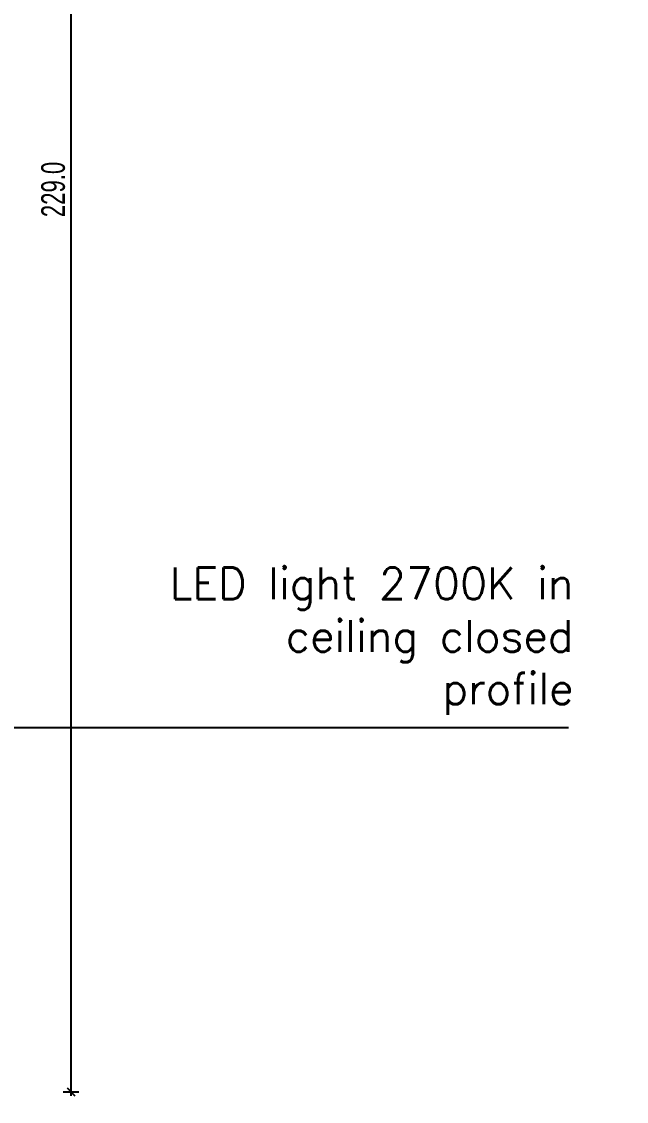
# Model space of a CAD drawing. Header units: millimetres. Extents: x 6676 to 14342, y 3639 to 5293.
# Drawn here: x 7490 to 7566.7, y 4679.8 to 4816.8 of the extents above; entities that cross this region are included whole.
import ezdxf

# ---------------------------------------------------------------- set-up
doc = ezdxf.new("R2010")
doc.units = ezdxf.units.MM
doc.layers.get('DEFPOINTS').update_dxf_attribs({"color": 254})
doc.layers.add('1 - bed panels', color=170, linetype='Continuous', lineweight=9)
doc.layers.add('A-dim-work', color=8, linetype='Continuous')
doc.styles.add('ENGLISH', font='romans.shx', dxfattribs={"height": 2})
doc.styles.add('hebtovna', font='hebtovna', dxfattribs={"width": 0.7})
doc.styles.get("Standard").update_dxf_attribs({"font": 'arial.ttf'})
doc.dimstyles.new('Copy of gl-D10', dxfattribs={"dimtxt": 2, "dimasz": 1, "dimexe": 1, "dimexo": 1, "dimgap": 1, "dimtad": 0, "dimdec": 1, "dimzin": 0, "dimdsep": 46, "dimtxsty": 'hebtovna', "dimblk": 'OBLIQUE', "dimblk1": 'OBLIQUE', "dimblk2": 'OBLIQUE', "dimcen": 0, "dimdle": 0.5, "dimclrd": 256, "dimclre": 256, "dimclrt": 256, "dimadec": 0, "dimazin": 0, "dimtfac": 0.05, "dimtdec": 1, "dimtix": 1, "dimtmove": 2, "dimatfit": 0, "dimfxl": 1, "dimfxlon": 1, "dimtvp": 0.75, "dimtolj": 1, "dimtzin": 0, "dimarcsym": 0})
doc.dimstyles.new('D-50', dxfattribs={"dimtxt": 11, "dimasz": 0.5, "dimexe": 0.2, "dimexo": 0, "dimgap": 0.8, "dimtad": 0, "dimdec": 0, "dimdsep": 46, "dimtxsty": 'Standard', "dimblk": 'ar11', "dimcen": 20, "dimdle": 0.1, "dimse1": 1, "dimse2": 1, "dimclrt": 2, "dimadec": 0, "dimazin": 0, "dimtfac": 1, "dimtdec": 0, "dimtix": 1, "dimtmove": 2, "dimatfit": 3, "dimfxl": 1, "dimtvp": 1, "dimtolj": 1, "dimlwd": -1, "dimlwe": -1, "dimarcsym": 0})

# ---------------------------------------------------------------- blocks, each defined once
blk = doc.blocks.new('_Oblique')
at = {"color": 0, "linetype": 'ByBlock', "lineweight": -2}
blk.add_line((-0.5, -0.5), (0.5, 0.5), dxfattribs=at)
blk = doc.blocks.new('*D250')
at = {"layer": 'A-dim-work', "color": 6, "lineweight": -2, "transparency": 16777216}
for p, q in [((133.85, 229), (135.85, 229)), ((134.85, 229.5), (134.85, -0.5)), ((133.85, 0), (135.85, 0))]:
    blk.add_line(p, q, dxfattribs=at)
at = {"layer": 'DEFPOINTS', "color": 0, "transparency": 16777216}
for p in [(112, 229), (112, 0), (134.85, 0)]:
    blk.add_point(p, dxfattribs=at)
at = {"layer": 'A-dim-work', "color": 6, "lineweight": -2, "transparency": 16777216}
for p, rotation in [((134.85, 229), 90), ((134.85, 0), 270)]:
    blk.add_blockref('_Oblique', p, dxfattribs=dict(at, rotation=rotation))
at = {"layer": 'A-dim-work', "color": 6, "transparency": 16777216, "insert": (132.6, 114.5), "char_height": 3, "attachment_point": 5, "rotation": 90, "style": 'hebtovna'}
blk.add_mtext('\\A1;229.0', dxfattribs=at)
blk = doc.blocks.new('det2')
at = {"layer": '1 - bed panels', "true_color": 0xc2c2c2}
h = blk.add_hatch(dxfattribs=at)
h.set_pattern_fill('LINE', color=9, scale=1.575, angle=-90)
h.set_pattern_definition([(270, (-7406.43, -5143.807), (5.000625, -2e-15), [])])
edge = h.paths.add_edge_path()
edge.add_arc((3.66, 8.761), 9.495, 98.1319, 262.4282)
edge.add_line((2.409, -0.651), (2.317, 18.161))
edge = h.paths.add_edge_path()
edge.add_arc((-158.699, -60.602), 2, 360, 360.1896)
edge.add_line((-156.699, -60.595), (-156.699, -60.602))
blk = doc.blocks.new('ar11')
for p, q in [((0, 14.887), (0, -14.887)), ((-4.243, -4.243), (4.243, 4.243)), ((-12.405, 0), (12.405, 0))]:
    blk.add_line(p, q)
blk = doc.blocks.new('bed')
at = {"layer": 'A-dim-work'}
dim = blk.add_linear_dim(base=(134.85, 0), p1=(112, 229), p2=(112, 0), angle=90, dimstyle='Copy of gl-D10', override={"dimtxt": 3, "dimclrd": 6, "dimclre": 6, "dimclrt": 6}, dxfattribs=at)
dim.commit()
dim.dimension.update_dxf_attribs({"geometry": '*D250', "text_midpoint": (132.6, 114.5)})

msp = doc.modelspace()

# ---------------------------------------------------------------- block references
at = {"layer": 'A-dim-work'}
msp.add_blockref('bed', (7361.405, 4680.978), dxfattribs=at)
at = {"layer": 'A-dim-work', "xscale": 10, "yscale": 10, "zscale": 10}
msp.add_blockref('det2', (8242.848, 4669.852), dxfattribs=at)

# ---------------------------------------------------------------- texts
at = {"layer": 'A-dim-work', "color": 6, "lineweight": 40, "ltscale": 20, "insert": (7503.648, 4728.817), "char_height": 4, "attachment_point": 7, "style": 'ENGLISH'}
msp.add_mtext_dynamic_manual_height_columns('\\pxqr;LED light 2700K in ceiling closed profile', width=56.38465, gutter_width=5, heights=[26.543], dxfattribs=at)

# ---------------------------------------------------------------- leaders
at = {"layer": 'A-dim-work', "color": 6, "lineweight": 40, "ltscale": 20}
msp.add_leader([(7469.033, 4727.215), (7501.799, 4727.215), (7559.401, 4727.215)], dimstyle='D-50', override={"dimasz": 5, "dimfxl": 1.25, "dimfxlon": 1}, dxfattribs=at)

doc.saveas('drawing.dxf')
